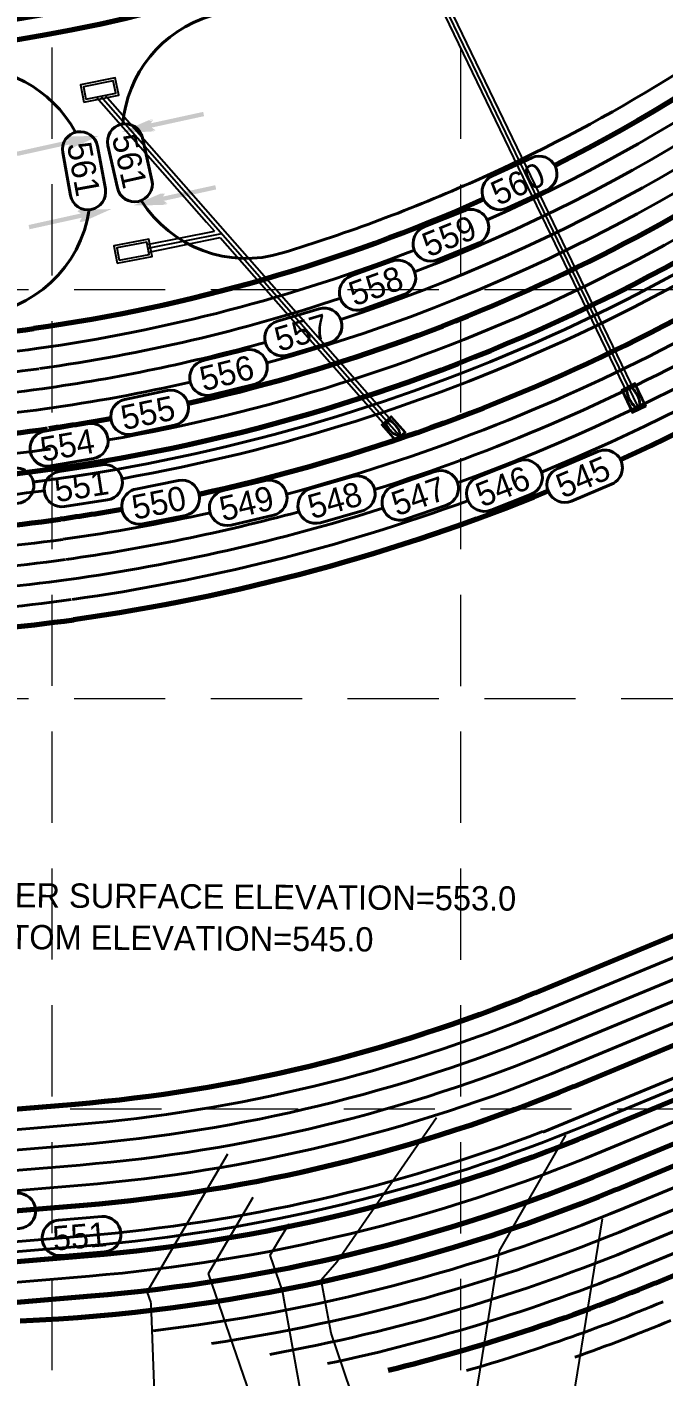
# Model space of a CAD drawing. Header units: feet. Extents: x 10084 to 13321, y 3329 to 8503.
# Drawn here: x 11374.9 to 11500.5, y 4329.7 to 4595.9 of the extents above; entities that cross this region are included whole.
import ezdxf
from ezdxf.enums import TextEntityAlignment as Align

# ---------------------------------------------------------------- set-up
doc = ezdxf.new("R2010")
doc.units = ezdxf.units.FT
doc.header["$LTSCALE"] = 40
doc.header["$MEASUREMENT"] = 0
for name, pattern in [('CENTERX2', [4, 2.5, -0.5, 0.5, -0.5]), ('DASHED', [0.75, 0.5, -0.25]), ('HIDDEN', [0.375, 0.25, -0.125])]:
    doc.linetypes.add(name, pattern=pattern)
for name, color, linetype in [('CONT-L', 55, 'Continuous'), ('flow arrow', 4, 'Continuous'), ('GRID', 254, 'DASHED'), ('INLET', 4, 'Continuous'), ('Level 1', 7, 'Continuous'), ('STORM', 2, 'Continuous'), ('storm CL', 7, 'CENTERX2')]:
    doc.layers.add(name, color=color, linetype=linetype)
doc.styles.add('Style-CB101', font='CB101.shx')

msp = doc.modelspace()

# ---------------------------------------------------------------- hatches: boundary and pattern name
at = {"layer": 'flow arrow'}
h = msp.add_hatch(color=7, dxfattribs=at)
edge = h.paths.add_edge_path()
edge.add_line((11399.8, 4577.47), (11399.37, 4576.87))
edge.add_line((11399.37, 4576.87), (11409.72, 4579.12))
edge.add_line((11409.72, 4579.12), (11409.9, 4578.28))
edge.add_line((11409.9, 4578.28), (11399.56, 4576.03))
edge.add_line((11399.56, 4576.03), (11400.22, 4575.55))
edge.add_line((11400.22, 4575.55), (11400.23, 4575.55))
edge.add_ellipse((11399.71, 4575.39), major_axis=(0.547, 0.119), ratio=0.285714, start_angle=-125.8315, end_angle=14.4967, ccw=False)
edge.add_line((11399.41, 4575.2), (11399.41, 4575.2))
edge.add_line((11399.41, 4575.2), (11393.56, 4575.13))
edge.add_line((11393.56, 4575.13), (11398.92, 4577.46))
edge.add_line((11398.92, 4577.46), (11398.92, 4577.46))
edge.add_ellipse((11399.26, 4577.4), major_axis=(0.547, 0.119), ratio=0.285714, start_angle=-17.1827, end_angle=124.7269, ccw=False)
edge.add_line((11399.8, 4577.47), (11399.8, 4577.47))
edge.add_line((11399.8, 4577.47), (11399.8, 4577.47))
edge.add_line((11399.8, 4577.47), (11399.8, 4577.47))
h = msp.add_hatch(color=7, dxfattribs=at)
edge = h.paths.add_edge_path()
edge.add_line((11382.55, 4573.92), (11383.19, 4573.54))
edge.add_line((11383.19, 4573.54), (11372.85, 4571.26))
edge.add_line((11372.85, 4571.26), (11373.04, 4570.42))
edge.add_line((11373.04, 4570.42), (11383.37, 4572.7))
edge.add_line((11383.37, 4572.7), (11382.97, 4571.99))
edge.add_line((11382.97, 4571.99), (11382.97, 4571.99))
edge.add_ellipse((11383.51, 4572.07), major_axis=(-0.547, -0.121), ratio=0.285714, start_angle=345.5033, end_angle=485.8315)
edge.add_line((11383.85, 4572.01), (11383.85, 4572.01))
edge.add_line((11383.85, 4572.01), (11389.19, 4574.4))
edge.add_line((11389.19, 4574.4), (11383.35, 4574.27))
edge.add_line((11383.35, 4574.27), (11383.35, 4574.27))
edge.add_ellipse((11383.07, 4574.08), major_axis=(-0.547, -0.121), ratio=0.285714, start_angle=235.2731, end_angle=377.1827)
edge.add_line((11382.55, 4573.92), (11382.55, 4573.92))
edge.add_line((11382.55, 4573.92), (11382.55, 4573.92))
edge.add_line((11382.55, 4573.92), (11382.55, 4573.92))
h = msp.add_hatch(color=7, dxfattribs=at)
edge = h.paths.add_edge_path()
edge.add_line((11402.19, 4563.01), (11401.77, 4562.41))
edge.add_line((11401.77, 4562.41), (11412.11, 4564.66))
edge.add_line((11412.11, 4564.66), (11412.29, 4563.82))
edge.add_line((11412.29, 4563.82), (11401.95, 4561.57))
edge.add_line((11401.95, 4561.57), (11402.62, 4561.09))
edge.add_line((11402.62, 4561.09), (11402.62, 4561.09))
edge.add_ellipse((11402.1, 4560.93), major_axis=(0.547, 0.119), ratio=0.285714, start_angle=-125.8315, end_angle=14.4967, ccw=False)
edge.add_line((11401.8, 4560.74), (11401.8, 4560.74))
edge.add_line((11401.8, 4560.74), (11395.95, 4560.67))
edge.add_line((11395.95, 4560.67), (11401.32, 4563))
edge.add_line((11401.32, 4563), (11401.31, 4563))
edge.add_ellipse((11401.65, 4562.94), major_axis=(0.547, 0.119), ratio=0.285714, start_angle=-17.1827, end_angle=124.7269, ccw=False)
edge.add_line((11402.19, 4563.01), (11402.19, 4563.01))
edge.add_line((11402.19, 4563.01), (11402.19, 4563.01))
edge.add_line((11402.19, 4563.01), (11402.19, 4563.01))
h = msp.add_hatch(color=7, dxfattribs=at)
edge = h.paths.add_edge_path()
edge.add_line((11384.95, 4559.46), (11385.58, 4559.08))
edge.add_line((11385.58, 4559.08), (11375.25, 4556.8))
edge.add_line((11375.25, 4556.8), (11375.43, 4555.96))
edge.add_line((11375.43, 4555.96), (11385.77, 4558.24))
edge.add_line((11385.77, 4558.24), (11385.36, 4557.53))
edge.add_line((11385.36, 4557.53), (11385.36, 4557.53))
edge.add_ellipse((11385.9, 4557.61), major_axis=(-0.547, -0.121), ratio=0.285714, start_angle=345.5033, end_angle=485.8315)
edge.add_line((11386.25, 4557.55), (11386.24, 4557.55))
edge.add_line((11386.24, 4557.55), (11391.58, 4559.94))
edge.add_line((11391.58, 4559.94), (11385.74, 4559.81))
edge.add_line((11385.74, 4559.81), (11385.74, 4559.81))
edge.add_ellipse((11385.46, 4559.62), major_axis=(-0.547, -0.121), ratio=0.285714, start_angle=235.2731, end_angle=377.1827)
edge.add_line((11384.95, 4559.45), (11384.95, 4559.46))
edge.add_line((11384.95, 4559.46), (11384.95, 4559.46))
edge.add_line((11384.95, 4559.46), (11384.95, 4559.46))

# ---------------------------------------------------------------- linework, layer by layer
at = {"layer": 'CONT-L', "color": 5}
for points, elevation in [([(11436.14, 4352.2), (11455.76, 4380.7)], 551), ([(11398.66, 4346.31), (11414.59, 4373.54)], 554), ([(11410.79, 4349.9), (11419.62, 4364.98)], 553), ([(11478.68, 4299.93), (11488.56, 4360.67)], 548), ([(11422.93, 4353.49), (11424.65, 4356.43)], 552), ([(11462.31, 4317.92), (11468.24, 4354.37)], 549), ([(11423.24, 4313.77), (11410.79, 4349.9)], 553), ([(11400.69, 4310.59), (11399.43, 4344.07)], 554)]:
    msp.add_lwpolyline(points, dxfattribs=dict(at, elevation=elevation))
at = {"layer": 'CONT-L', "color": 5, "extrusion": (0.868347, -0.495958, 0), "elevation": 7798.83}
msp.add_lwpolyline([(9468.86, 549), (9495.19, 549)], dxfattribs=at)
at = {"layer": 'CONT-L', "color": 5, "extrusion": (0.851122, -0.524968, 0), "elevation": 7436.79}
msp.add_lwpolyline([(9705.42, 552), (9709.26, 552)], dxfattribs=at)
at = {"layer": 'CONT-L', "color": 5, "extrusion": (0.945481, 0.325677, 0)}
for points, elevation in [([(388.51, 552), (395.96, 552)], 12217.99), ([(394.71, 554), (397.08, 554)], 12192.71)]:
    msp.add_lwpolyline(points, dxfattribs=dict(at, elevation=elevation))
at = {"layer": 'CONT-L', "color": 5, "extrusion": (0.75191, -0.659266, 0), "elevation": 5729.69}
msp.add_lwpolyline([(10807.21, 551), (10811.92, 551)], dxfattribs=at)
at = {"layer": 'CONT-L', "color": 5, "extrusion": (0.983688, 0.179881, 0)}
for points, elevation in [([(2210.42, 551), (2221.14, 551)], 12028.79), ([(2198.07, 552), (2220.35, 552)], 12020.83)]:
    msp.add_lwpolyline(points, dxfattribs=dict(at, elevation=elevation))
at = {"layer": 'CONT-L', "color": 5, "extrusion": (0.946592, 0.322434, 0), "elevation": 12223}
msp.add_lwpolyline([(383.13, 551), (419.41, 551)], dxfattribs=at)
at = {"layer": 'GRID', "color": 252, "linetype": 'HIDDEN', "lineweight": 0, "ltscale": 1.8}
for p, q in [((11379.88, 3736.83), (11379.88, 8418.16)), ((11460.59, 3736.82), (11460.59, 8418.16)), ((10169.24, 4544.09), (13236.21, 4544.09)), ((10169.24, 4463.38), (13236.21, 4463.38)), ((10168.47, 4382.4), (13235.44, 4382.4))]:
    msp.add_line(p, q, dxfattribs=at)
at = {"layer": 'INLET', "color": 5, "flags": 128}
for points in [[(11386.18, 4581.04), (11393.05, 4582.42), (11392.36, 4585.85), (11385.49, 4584.47)], [(11386.58, 4581.63), (11392.46, 4582.81), (11391.97, 4585.27), (11386.08, 4584.08)], [(11392.77, 4549.24), (11399.64, 4550.58), (11398.97, 4554.01), (11392.1, 4552.67)], [(11393.16, 4549.83), (11399.05, 4550.97), (11398.58, 4553.43), (11392.69, 4552.28)], [(11497.2, 4521.07), (11495.03, 4525.57), (11492.28, 4524.24), (11494.45, 4519.74)], [(11496.98, 4521.14), (11494.95, 4525.36), (11492.49, 4524.17), (11494.53, 4519.96)], [(11447.71, 4514.21), (11444.93, 4517.36), (11446.85, 4519.06), (11449.64, 4515.9)], [(11447.73, 4514.4), (11445.12, 4517.35), (11446.84, 4518.87), (11449.45, 4515.92)]]:
    msp.add_lwpolyline(points, close=True, dxfattribs=at)
at = {"layer": 'INLET', "color": 5}
for centre, major_axis, ratio in [((11494.65, 4522.84), (-1, 2.07), 0.408128), ((11494.65, 4522.84), (-0.93, 1.92), 0.36366), ((11447.17, 4516.76), (-1.28, 1.45), 0.408128), ((11447.17, 4516.76), (-1.19, 1.35), 0.36366)]:
    msp.add_ellipse(centre, major_axis=major_axis, ratio=ratio, dxfattribs=at)
at = {"layer": 'Level 1', "color": 5, "linetype": 'Continuous', "lineweight": 40}
for p, q in [((11380.6, 4506.68), (11376.21, 4506.07)), ((11476.81, 4401.6), (11566.55, 4438.74)), ((11478.34, 4397.91), (11568.08, 4435.04)), ((11479.7, 4394.14), (11569.61, 4431.35)), ((11481.29, 4390.47), (11571.14, 4427.65)), ((11476.76, 4377.77), (11574.79, 4418.34)), ((11485.85, 4379.37), (11575.73, 4416.56)), ((11488.28, 4373.88), (11577.83, 4410.94)), ((11492.87, 4362.8), (11582.61, 4399.93)), ((11494.39, 4359.1), (11584.14, 4396.23)), ((11495.92, 4355.4), (11585.67, 4392.54)), ((11497.45, 4351.71), (11587.2, 4388.84)), ((11384.76, 4379.28), (11268.55, 4369.54)), ((11385.09, 4375.29), (11268.88, 4365.56)), ((11385.42, 4371.3), (11269.21, 4361.57)), ((11385.76, 4367.32), (11269.55, 4357.58)), ((11386.59, 4357.35), (11270.38, 4347.62)), ((11386.76, 4355.36), (11270.55, 4345.63)), ((11387.26, 4349.38), (11271.05, 4339.65))]:
    msp.add_line(p, q, dxfattribs=at)
at = {"layer": 'Level 1', "color": 5, "linetype": 'Continuous', "lineweight": 70}
for p, q in [((11475.28, 4405.3), (11565.02, 4442.44)), ((11482.92, 4386.82), (11572.67, 4423.96)), ((11484.36, 4376.59), (11576.3, 4414.63)), ((11489.81, 4370.19), (11579.55, 4407.32)), ((11491.34, 4366.49), (11581.08, 4403.63)), ((11498.98, 4348.01), (11588.73, 4385.15)), ((11384.42, 4383.26), (11268.21, 4373.53)), ((11386.09, 4363.33), (11269.88, 4353.6)), ((11386.93, 4353.37), (11270.72, 4343.63)), ((11387.59, 4345.4), (11271.38, 4335.66))]:
    msp.add_line(p, q, dxfattribs=at)
at = {"layer": 'Level 1', "color": 35, "linetype": 'Continuous', "lineweight": 40, "flags": 128}
for points in [[(11392.78, 4564.12), (11390.91, 4572.49), (11390.91, 4572.49, -1), (11397.74, 4574.02), (11397.74, 4574.02), (11399.61, 4565.65), (11399.61, 4565.65, -1), (11392.78, 4564.12)], [(11383.53, 4562.65), (11381.99, 4571.09), (11381.99, 4571.09, -1), (11388.88, 4572.34), (11388.88, 4572.34), (11390.41, 4563.91), (11390.41, 4563.91, -1), (11383.53, 4562.65)], [(11477.52, 4563.7), (11469.72, 4560.14), (11469.72, 4560.14, -1), (11466.82, 4566.51), (11466.82, 4566.51), (11474.62, 4570.07), (11474.62, 4570.07, -1), (11477.52, 4563.7)], [(11463.91, 4553.13), (11455.96, 4549.92), (11455.96, 4549.92, -1), (11453.34, 4556.41), (11453.34, 4556.41), (11461.29, 4559.62), (11461.29, 4559.62, -1), (11463.91, 4553.13)]]:
    msp.add_lwpolyline(points, format="xyb", dxfattribs=at)
at = {"layer": 'Level 1', "color": 5, "linetype": 'Continuous', "lineweight": 40, "flags": 128}
for points in [[(11449.36, 4543.07), (11441.3, 4540.18), (11441.3, 4540.18, -1), (11438.93, 4546.77), (11438.93, 4546.77), (11447, 4549.66), (11447, 4549.66, -1), (11449.36, 4543.07)], [(11434.6, 4533.57), (11426.38, 4531.13), (11426.38, 4531.13, -1), (11424.39, 4537.84), (11424.39, 4537.84), (11432.61, 4540.28), (11432.61, 4540.28, -1), (11434.6, 4533.57)], [(11419.73, 4525.33), (11411.41, 4523.26), (11411.41, 4523.26, -1), (11409.72, 4530.05), (11409.72, 4530.05), (11418.04, 4532.12), (11418.04, 4532.12, -1), (11419.73, 4525.33)], [(11404.06, 4517.28), (11395.67, 4515.53), (11395.67, 4515.53, -1), (11394.25, 4522.39), (11394.25, 4522.39), (11402.64, 4524.13), (11402.64, 4524.13, -1), (11404.06, 4517.28)], [(11388.07, 4510.72), (11379.63, 4509.25), (11379.63, 4509.25, -1), (11378.43, 4516.15), (11378.43, 4516.15), (11386.88, 4517.61), (11386.88, 4517.61, -1), (11388.07, 4510.72)], [(11490.36, 4505.66), (11482.46, 4502.33), (11482.46, 4502.33, -1), (11479.74, 4508.78), (11479.74, 4508.78), (11487.64, 4512.11), (11487.64, 4512.11, -1), (11490.36, 4505.66)], [(11474.48, 4503.69), (11466.5, 4500.54), (11466.5, 4500.54, -1), (11463.93, 4507.05), (11463.93, 4507.05), (11471.9, 4510.2), (11471.9, 4510.2, -1), (11474.48, 4503.69)], [(11373.29, 4501.9), (11364.81, 4500.64), (11364.81, 4500.64, -1), (11363.79, 4507.57), (11363.79, 4507.57), (11372.27, 4508.82), (11372.27, 4508.82, -1), (11373.29, 4501.9)], [(11390.83, 4502.55), (11382.36, 4501.23), (11382.36, 4501.23, -1), (11381.28, 4508.14), (11381.28, 4508.14), (11389.75, 4509.47), (11389.75, 4509.47, -1), (11390.83, 4502.55)], [(11441.13, 4500.4), (11432.88, 4498.06), (11432.88, 4498.06, -1), (11430.97, 4504.8), (11430.97, 4504.8), (11439.22, 4507.14), (11439.22, 4507.14, -1), (11441.13, 4500.4)], [(11457.77, 4501.53), (11449.67, 4498.73), (11449.67, 4498.73, -1), (11447.39, 4505.35), (11447.39, 4505.35), (11455.49, 4508.14), (11455.49, 4508.14, -1), (11457.77, 4501.53)], [(11406.21, 4499.5), (11397.81, 4497.83), (11397.81, 4497.83, -1), (11396.45, 4504.7), (11396.44, 4504.7), (11404.85, 4506.36), (11404.85, 4506.36, -1), (11406.21, 4499.5)], [(11423.59, 4499.54), (11415.24, 4497.59), (11415.24, 4497.59, -1), (11413.65, 4504.41), (11413.65, 4504.41), (11422, 4506.35), (11422, 4506.35, -1), (11423.59, 4499.54)], [(11373.44, 4358.76), (11364.9, 4358.05), (11364.9, 4358.05, -1), (11364.32, 4365.02), (11364.32, 4365.02), (11372.86, 4365.74), (11372.86, 4365.74, -1), (11373.44, 4358.76)], [(11390.27, 4354.15), (11381.73, 4353.43), (11381.73, 4353.43, -1), (11381.15, 4360.41), (11381.15, 4360.41), (11389.69, 4361.13), (11389.69, 4361.13, -1), (11390.27, 4354.15)]]:
    msp.add_lwpolyline(points, format="xyb", dxfattribs=at)
at = {"layer": 'Level 1', "color": 5, "linetype": 'Continuous', "lineweight": 70}
for centre, radius, start, end in [((11331.45, 4861.24), 271, 268.5673, 340.6982), ((11331.45, 4861.24), 267, 268.5673, 289.7055), ((11331.44, 4861.29), 328, 268.5239, 277.8554), ((11331.44, 4861.29), 348, 268.5239, 277.8554), ((11331.44, 4861.29), 366, 268.5239, 277.8554), ((11331.44, 4861.29), 386, 268.5239, 277.8554)]:
    msp.add_arc(centre, radius, start, end, dxfattribs=at)
at = {"layer": 'Level 1', "color": 5, "linetype": 'Continuous', "lineweight": 70, "extrusion": (0, 0, -1)}
for centre, radius, start, end in [((-11330.49, 4863.18), 330, 202.3764, 243.2264), ((-11330.49, 4863.18), 350, 229.8754, 257.4169), ((-11330.49, 4863.18), 358, 229.8754, 265.4934), ((-11330.49, 4863.18), 368, 229.8754, 257.688), ((-11330.49, 4863.18), 388, 229.8754, 245.3801), ((-11330.49, 4863.18), 330, 245.9289, 262.0262), ((-11330.49, 4863.18), 350, 259.9643, 261.9904), ((-11330.49, 4863.18), 388, 247.6788, 262.0524), ((-11330.49, 4863.18), 368, 260.1124, 262.0217), ((-11359.04, 4686.2), 304, 247.521, 265.2113), ((-11359.04, 4686.2), 324, 247.521, 265.2113), ((-11359.04, 4686.2), 334, 247.521, 265.2113), ((-11359.04, 4686.2), 342, 247.521, 265.2113), ((-11359.04, 4686.2), 346, 247.521, 267.591), ((-11359.04, 4686.2), 366, 247.521, 256.213)]:
    msp.add_arc(centre, radius, start, end, dxfattribs=at)
at = {"layer": 'Level 1', "color": 5, "linetype": 'Continuous', "lineweight": 40, "extrusion": (0, 0, -1)}
for centre, radius, start, end in [((-11330.49, 4863.18), 338, 202.5399, 249.0272), ((-11330.49, 4863.18), 346, 202.6222, 254.6162), ((-11330.49, 4863.18), 342, 205.6181, 251.8744), ((-11330.49, 4863.18), 354, 229.8754, 260.1629), ((-11330.49, 4863.18), 360, 229.8754, 262.7049), ((-11330.49, 4863.18), 362, 229.8754, 259.9416), ((-11330.49, 4863.18), 372, 229.8754, 255.0894), ((-11330.49, 4863.18), 376, 229.8754, 252.4968), ((-11330.49, 4863.18), 380, 229.8754, 250.0799), ((-11330.49, 4863.18), 384, 229.8754, 247.6489), ((-11330.49, 4863.18), 334, 248.7744, 262.0262), ((-11330.49, 4863.18), 338, 251.6668, 262.0046), ((-11330.49, 4863.18), 342, 254.4819, 262.0262), ((-11330.49, 4863.18), 346, 257.1952, 262.0262), ((-11330.49, 4863.18), 384, 249.972, 262.0118), ((-11330.49, 4863.18), 372, 257.4884, 262.0262), ((-11330.49, 4863.18), 376, 254.87, 262.0262), ((-11330.49, 4863.18), 380, 252.4279, 262.0262), ((-11359.04, 4686.2), 308, 247.521, 265.2113), ((-11359.04, 4686.2), 312, 247.521, 265.2113), ((-11359.04, 4686.2), 316, 247.5527, 265.2113), ((-11359.04, 4686.2), 320, 247.5417, 265.2113), ((-11359.04, 4686.2), 332, 247.5457, 265.2113), ((-11359.04, 4686.2), 330, 249.1103, 265.2113), ((-11359.04, 4686.2), 338, 247.521, 265.2113), ((-11359.04, 4686.2), 350, 247.521, 263.3071), ((-11359.04, 4686.2), 354, 247.521, 261.4992), ((-11359.04, 4686.2), 358, 247.521, 259.7324), ((-11359.04, 4686.2), 362, 247.521, 258.0037), ((-11359.04, 4686.2), 370, 247.521, 253.8945), ((-11359.04, 4686.2), 374, 247.521, 250.6293)]:
    msp.add_arc(centre, radius, start, end, dxfattribs=at)
at = {"layer": 'Level 1', "color": 35, "linetype": 'Continuous', "lineweight": 40, "extrusion": (0, 0, -1)}
for radius, start, end in [(334, 205.5993, 246.1035), (326, 217.5914, 245.9289), (326, 245.9289, 253.0833)]:
    msp.add_arc((-11330.49, 4863.18), radius, start, end, dxfattribs=at)
at = {"layer": 'Level 1', "color": 35, "linetype": 'Continuous', "lineweight": 40}
for centre, radius, start, end in [((11418.2, 4574.65), 24.44, 106.4571, 175.3261), ((11363.02, 4563.43), 24.48, 28.4659, 95.6676), ((11418.2, 4574.65), 24.44, 212.1601, 287.0122), ((11363.02, 4563.43), 24.48, 273.9305, 351.685)]:
    msp.add_arc(centre, radius, start, end, dxfattribs=at)
at = {"layer": 'Level 1', "color": 5, "linetype": 'Continuous', "lineweight": 40}
for radius, end in [(332, 277.8554), (336, 277.8554), (340, 277.8554), (344, 277.8554), (352, 277.8554), (360, 277.4853), (370, 277.8554), (374, 277.8554), (378, 277.8554), (382, 277.8554)]:
    msp.add_arc((11331.44, 4861.29), radius, 268.5239, end, dxfattribs=at)
at = {"layer": 'STORM', "color": 5}
for p, q in [((11493.73, 4523.02), (11439, 4636.48)), ((11495.08, 4523.67), (11440.35, 4637.13)), ((11388.67, 4582.05), (11410.41, 4557.37)), ((11390.36, 4582.4), (11447.35, 4517.69)), ((11398.67, 4552.93), (11411.96, 4555.61)), ((11410.41, 4557.37), (11411.96, 4555.61)), ((11398.96, 4551.46), (11413.1, 4554.31)), ((11413.1, 4554.31), (11446.2, 4516.73))]:
    msp.add_line(p, q, dxfattribs=at)
at = {"layer": 'storm CL', "color": 5}
for p, q in [((11495.58, 4520.91), (11439.68, 4636.81)), ((11389.52, 4582.22), (11448.36, 4515.41)), ((11398.81, 4552.2), (11413.38, 4555.13))]:
    msp.add_line(p, q, dxfattribs=at)

# ---------------------------------------------------------------- texts
at = {"layer": 'Level 1', "color": 35, "linetype": 'Continuous', "lineweight": 40, "style": 'Style-CB101'}
for s, rotation, p in [('561', 282.6056, (11396.35, 4575.18)), ('561', 280.3441, (11387.53, 4573.56)), ('560', 24.5041, (11465.97, 4564.91)), ('559', 22.0013, (11452.42, 4554.84)), ('558', 19.7447, (11437.95, 4545.24))]:
    msp.add_text(s, height=4.8, rotation=rotation, dxfattribs=at).set_placement(p, align=Align.TOP_LEFT)
at = {"layer": 'Level 1', "color": 5, "linetype": 'Continuous', "lineweight": 40, "style": 'Style-CB101'}
for s, rotation, p in [('557', 16.5104, (11423.33, 4536.37)), ('556', 14.0053, (11408.59, 4528.63)), ('555', 11.7524, (11393.06, 4521.01)), ('554', 9.8249, (11377.2, 4514.82)), ('545', 22.8631, (11478.84, 4507.21)), ('551', 8.8797, (11380.03, 4506.83)), ('547', 19.0234, (11446.38, 4503.84)), ('546', 21.5554, (11463, 4505.5)), ('550', 11.2124, (11395.25, 4503.33)), ('549', 13.1435, (11412.5, 4503)), ('548', 15.8419, (11429.89, 4503.34)), ('WATER SURFACE ELEVATION=553.0', 359.6132, (11358.29, 4427.05)), ('BOTTOM ELEVATION=545.0', 359.6132, (11358.29, 4418.8)), ('551', 4.7888, (11379.8, 4359.19))]:
    msp.add_text(s, height=4.8, rotation=rotation, dxfattribs=at).set_placement(p, align=Align.TOP_LEFT)

doc.saveas('drawing.dxf')
